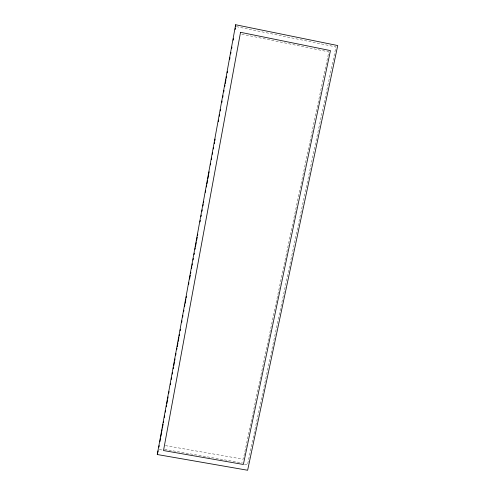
<?xml version="1.0" encoding="UTF-8"?>
<svg xmlns="http://www.w3.org/2000/svg" width="495" height="495" viewBox="0 0 495 495"><rect width="100%" height="100%" fill="white"/><g stroke="black" fill="none" stroke-linecap="round" stroke-linejoin="round"><path stroke-width="0.37" stroke-dasharray="2.48 1.86" d="M165.423 445.605L243.274 459.212L328.822 51.888L241.22 34.075M164.569 449.392L242.587 463.004M159.266 449.534L163.072 450.196M244.425 464.384L247.469 464.916L335.975 46.938L236.424 26.656"/><path stroke-width="0.74" d="M157.268 454.521L235.645 24.75L337.732 45.559L247.63 470.25L157.268 454.521L158.153 450.865M158.926 447.121L159.204 445.599M159.897 441.794L160.59 437.995M160.869 436.472L161.562 432.667M161.84 431.145L162.119 429.629M162.397 428.107L163.09 424.302M163.369 422.779L163.647 421.257M164.34 417.458L164.618 415.936M165.311 412.131L165.59 410.609M166.283 406.81L166.561 405.287M166.834 403.765L167.533 399.96M167.805 398.444L168.083 396.922M168.776 393.117L169.055 391.595M170.305 384.751L170.583 383.229M171.276 379.424L171.555 377.902M172.248 374.102L172.526 372.58M173.219 368.775L173.498 367.259M173.776 365.737L174.469 361.932M174.747 360.41L175.026 358.887M175.719 355.088L175.997 353.566M176.69 349.761L176.969 348.239M177.247 346.717L177.94 342.917M178.219 341.395L178.912 337.59M179.19 336.068L179.468 334.552M180.161 330.747L180.44 329.225M181.684 322.381L181.962 320.859M182.655 317.054L182.933 315.532M183.626 311.732L183.905 310.21M184.598 306.405L184.876 304.883M185.155 303.367L185.848 299.562M186.126 298.04L186.405 296.517M188.626 284.347L188.904 282.831M189.597 279.025L190.29 275.22M190.569 273.698L190.847 272.182M191.54 268.377L191.819 266.854M192.097 265.332L192.369 263.81M193.069 260.011L193.341 258.489M194.04 254.684L194.312 253.162M195.011 249.362L195.284 247.84M195.562 246.318L196.261 242.513M196.534 240.991L197.233 237.192M197.505 235.669L197.783 234.147M200.005 221.977L200.283 220.454M200.976 216.655L201.255 215.133M201.948 211.328L202.226 209.806M202.919 206.007L203.197 204.485M203.476 202.962L203.754 201.44M205.419 192.314L205.697 190.792M206.39 186.992L206.669 185.47M206.947 183.948L207.64 180.143M207.919 178.621L208.612 174.822M208.89 173.299L209.162 171.777M210.412 164.934L210.691 163.412M211.384 159.607L211.662 158.084M212.355 154.285L212.633 152.763M213.326 148.958L213.605 147.436M214.298 143.637L214.576 142.115M214.855 140.592L215.133 139.07M218.326 121.578L218.604 120.056M219.297 116.251L219.576 114.729M220.269 110.93L220.547 109.407M221.797 102.564L222.069 101.042M222.769 97.237L223.041 95.714M223.74 91.915L224.012 90.393M224.711 86.588L224.984 85.066M225.262 83.544L225.955 79.745M226.234 78.222L226.512 76.7M227.205 72.895L227.483 71.379M229.705 59.208L229.983 57.686M230.676 53.881L230.955 52.359M231.648 48.56L231.926 47.037M233.176 40.188L233.454 38.672M235.119 29.545L235.397 28.023M235.645 24.75L235.676 26.501M240.527 32.311L163.517 450.537L243.367 464.465L330.45 50.601L240.527 32.311"/></g></svg>
